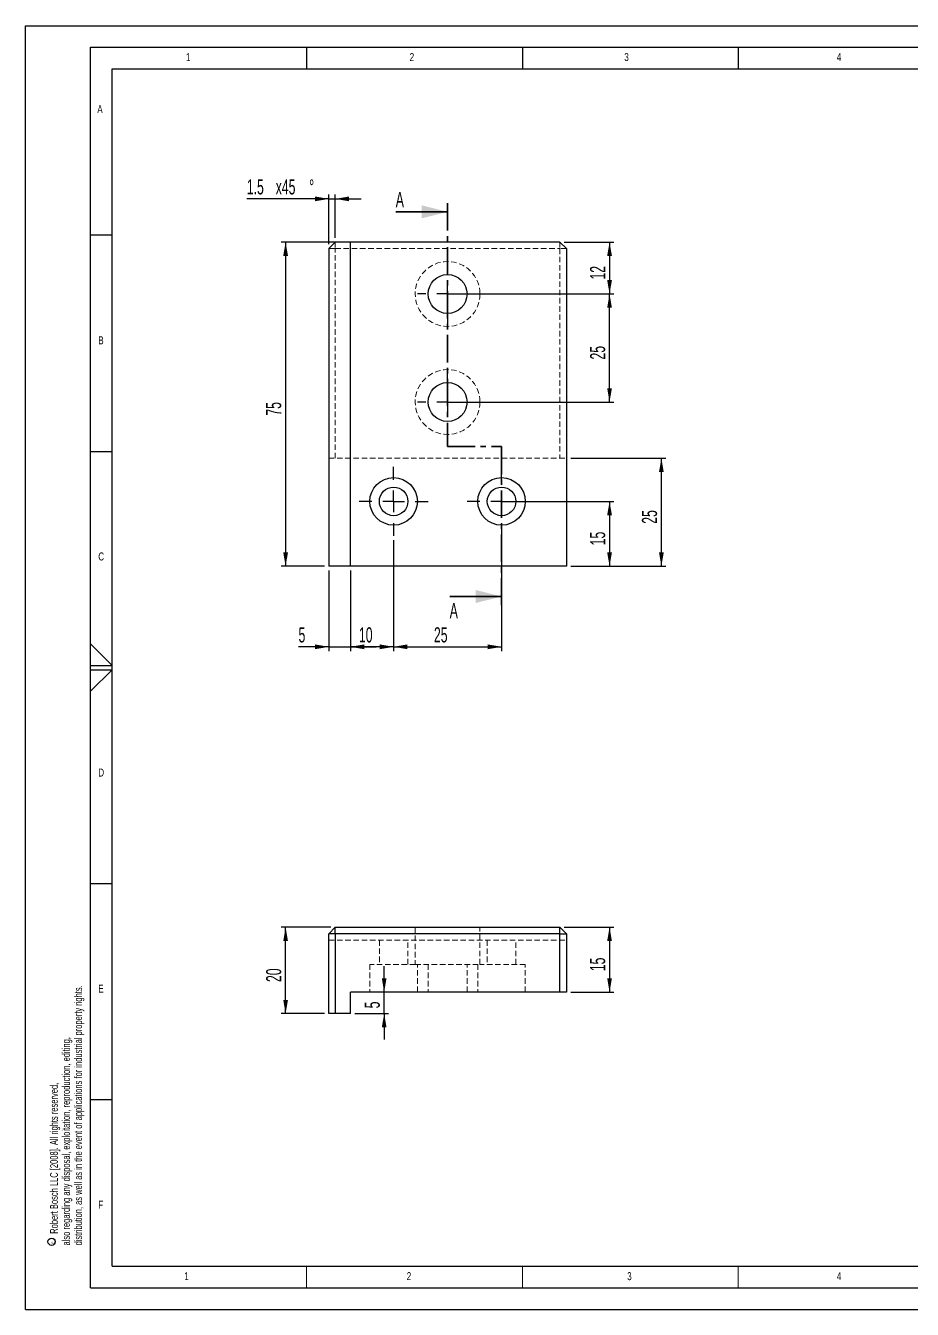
# Paper-space layout 'Sheet2' of a CAD drawing. Header units: millimetres. Extents: x 0 to 420, y 0 to 297.
# Drawn here: x 0 to 205.3, y 0 to 297 of the extents above; entities that cross this region are included whole.
import ezdxf

# ---------------------------------------------------------------- set-up
doc = ezdxf.new("R2010")
doc.units = ezdxf.units.MM
doc.linetypes.add('CENTER', pattern=[10.16, 6.35, -1.27, 1.27, -1.27])
doc.linetypes.add('HIDDEN', pattern=[1.905, 1.27, -0.635])
doc.layers.add('FORMAT', color=7, linetype='Continuous')
doc.layers.add('SLD-0', color=7, linetype='Continuous')
doc.styles.add('SLDTEXTSTYLE0', font='TXT', dxfattribs={"width": 0.75})
doc.styles.add('SLDTEXTSTYLE1', font='TXT', dxfattribs={"width": 0.605})
doc.dimstyles.new('SLDDIMSTYLE0', dxfattribs={"dimtxt": 3.5, "dimasz": 3.2, "dimexe": 0, "dimexo": 0.0625, "dimgap": 0.875, "dimtad": 1, "dimdec": 1, "dimrnd": 1e-09, "dimzin": 12, "dimdsep": 46, "dimtxsty": 'SLDTEXTSTYLE1', "dimsah": 1, "dimcen": 0.09, "dimadec": 0, "dimazin": 3, "dimtfac": 1, "dimtdec": 1, "dimtofl": 0, "dimtmove": 0, "dimatfit": 3, "dimfxl": 0, "dimfrac": 2, "dimtolj": 1, "dimtzin": 12, "dimarcsym": 0})
doc.dimstyles.new('SLDDIMSTYLE1', dxfattribs={"dimtxt": 3.5, "dimasz": 3.2, "dimexe": 0, "dimexo": 0.0625, "dimgap": 0.875, "dimtad": 1, "dimdec": 1, "dimrnd": 1e-09, "dimzin": 12, "dimdsep": 46, "dimtxsty": 'SLDTEXTSTYLE1', "dimsah": 1, "dimcen": 0.09, "dimadec": 0, "dimazin": 3, "dimtfac": 1, "dimtdec": 1, "dimtmove": 0, "dimatfit": 0, "dimfxl": 0, "dimfrac": 2, "dimtolj": 1, "dimtzin": 12, "dimarcsym": 0})

# ---------------------------------------------------------------- blocks, each defined once
blk = doc.blocks.new('SW_NOTE_0_1')
at = {"layer": 'SLD-0', "color": 0}
blk.add_circle((-1.07, 0.48), 0.846, dxfattribs=at)
at = {"layer": 'SLD-0', "color": 0, "insert": (-1.29, 0), "char_height": 1, "attachment_point": 1, "rotation": 90, "style": 'SLDTEXTSTYLE1'}
blk.add_mtext('c', dxfattribs=at)
blk = doc.blocks.new('_D')
at = {"layer": 'SLD-0'}
for p, q in [((74.19, 246.93), (59.19, 246.93)), ((60.19, 246.93), (60.19, 171.93)), ((69.19, 171.93), (59.19, 171.93))]:
    blk.add_line(p, q, dxfattribs=at)
for points in [[(60.19, 246.93), (59.64, 243.73), (60.74, 243.73)], [(60.19, 171.93), (60.74, 175.13), (59.64, 175.13)]]:
    blk.add_solid(points, dxfattribs=at)
at = {"layer": 'SLD-0', "insert": (55.68, 206.76), "char_height": 3.5, "attachment_point": 1, "rotation": 90, "style": 'SLDTEXTSTYLE1'}
blk.add_mtext('75', dxfattribs=at)
blk = doc.blocks.new('_D_1')
at = {"layer": 'SLD-0'}
for p, q in [((126.19, 196.93), (148.19, 196.93)), ((147.19, 171.93), (147.19, 196.93)), ((126.19, 171.93), (148.19, 171.93))]:
    blk.add_line(p, q, dxfattribs=at)
for points in [[(147.19, 196.93), (146.64, 193.73), (147.74, 193.73)], [(147.19, 171.93), (147.74, 175.13), (146.64, 175.13)]]:
    blk.add_solid(points, dxfattribs=at)
at = {"layer": 'SLD-0', "insert": (142.68, 181.76), "char_height": 3.5, "attachment_point": 1, "rotation": 90, "style": 'SLDTEXTSTYLE1'}
blk.add_mtext('25', dxfattribs=at)
blk = doc.blocks.new('_D_2')
at = {"layer": 'SLD-0'}
for p, q in [((124.69, 246.93), (136.19, 246.93)), ((135.19, 246.93), (135.19, 234.93)), ((98.69, 234.93), (136.19, 234.93))]:
    blk.add_line(p, q, dxfattribs=at)
for points in [[(135.19, 246.93), (134.64, 243.73), (135.74, 243.73)], [(135.19, 234.93), (135.74, 238.13), (134.64, 238.13)]]:
    blk.add_solid(points, dxfattribs=at)
at = {"layer": 'SLD-0', "insert": (130.68, 238.26), "char_height": 3.5, "attachment_point": 1, "rotation": 90, "style": 'SLDTEXTSTYLE1'}
blk.add_mtext('12', dxfattribs=at)
blk = doc.blocks.new('_D_3')
at = {"layer": 'SLD-0'}
for p, q in [((98.69, 234.93), (136.19, 234.93)), ((135.19, 209.93), (135.19, 234.93)), ((98.69, 209.93), (136.19, 209.93))]:
    blk.add_line(p, q, dxfattribs=at)
for points in [[(135.19, 234.93), (134.64, 231.73), (135.74, 231.73)], [(135.19, 209.93), (135.74, 213.13), (134.64, 213.13)]]:
    blk.add_solid(points, dxfattribs=at)
at = {"layer": 'SLD-0', "insert": (130.68, 219.76), "char_height": 3.5, "attachment_point": 1, "rotation": 90, "style": 'SLDTEXTSTYLE1'}
blk.add_mtext('25', dxfattribs=at)
blk = doc.blocks.new('_D_4')
at = {"layer": 'SLD-0'}
for p, q in [((70.19, 170.93), (70.19, 152.29)), ((75.19, 170.93), (75.19, 152.29)), ((70.19, 153.29), (63.18, 153.29)), ((70.19, 153.29), (75.19, 153.29)), ((75.19, 153.29), (81.19, 153.29))]:
    blk.add_line(p, q, dxfattribs=at)
for points in [[(70.19, 153.29), (66.99, 153.84), (66.99, 152.74)], [(75.19, 153.29), (78.39, 152.74), (78.39, 153.84)]]:
    blk.add_solid(points, dxfattribs=at)
at = {"layer": 'SLD-0', "insert": (63.18, 157.8), "char_height": 3.5, "attachment_point": 1, "style": 'SLDTEXTSTYLE1'}
blk.add_mtext('5', dxfattribs=at)
blk = doc.blocks.new('_D_5')
at = {"layer": 'SLD-0'}
for p, q in [((85.19, 177.93), (85.19, 152.29)), ((75.19, 170.93), (75.19, 152.29)), ((85.19, 153.29), (75.19, 153.29))]:
    blk.add_line(p, q, dxfattribs=at)
for points in [[(75.19, 153.29), (78.39, 152.74), (78.39, 153.84)], [(85.19, 153.29), (81.99, 153.84), (81.99, 152.74)]]:
    blk.add_solid(points, dxfattribs=at)
at = {"layer": 'SLD-0', "insert": (77.17, 157.8), "char_height": 3.5, "attachment_point": 1, "style": 'SLDTEXTSTYLE1'}
blk.add_mtext('10', dxfattribs=at)
blk = doc.blocks.new('_D_6')
at = {"layer": 'SLD-0'}
for p, q in [((85.19, 177.93), (85.19, 152.29)), ((110.19, 177.93), (110.19, 152.29)), ((85.19, 153.29), (110.19, 153.29))]:
    blk.add_line(p, q, dxfattribs=at)
for points in [[(85.19, 153.29), (88.39, 152.74), (88.39, 153.84)], [(110.19, 153.29), (106.99, 153.84), (106.99, 152.74)]]:
    blk.add_solid(points, dxfattribs=at)
at = {"layer": 'SLD-0', "insert": (94.53, 157.8), "char_height": 3.5, "attachment_point": 1, "style": 'SLDTEXTSTYLE1'}
blk.add_mtext('25', dxfattribs=at)
blk = doc.blocks.new('_D_7')
at = {"layer": 'SLD-0'}
for p, q in [((70.19, 256.93), (51.21, 256.93)), ((70.19, 246.43), (70.19, 257.93)), ((70.19, 256.93), (71.69, 256.93)), ((71.69, 247.93), (71.69, 257.93)), ((71.69, 256.93), (77.69, 256.93))]:
    blk.add_line(p, q, dxfattribs=at)
for points in [[(70.19, 256.93), (66.99, 257.48), (66.99, 256.38)], [(71.69, 256.93), (74.89, 256.38), (74.89, 257.48)]]:
    blk.add_solid(points, dxfattribs=at)
at = {"layer": 'SLD-0', "char_height": 3.5, "attachment_point": 1, "style": 'SLDTEXTSTYLE1'}
for s, insert in [('1.5', (51.21, 261.45)), ('x45', (57.9, 261.45)), ('%%d', (65.65, 261.44))]:
    blk.add_mtext(s, dxfattribs=dict(at, insert=insert))
blk = doc.blocks.new('_D_8')
at = {"layer": 'SLD-0'}
for p, q in [((111.19, 186.93), (136.19, 186.93)), ((135.19, 186.93), (135.19, 171.93)), ((126.19, 171.93), (136.19, 171.93))]:
    blk.add_line(p, q, dxfattribs=at)
for points in [[(135.19, 186.93), (134.64, 183.73), (135.74, 183.73)], [(135.19, 171.93), (135.74, 175.13), (134.64, 175.13)]]:
    blk.add_solid(points, dxfattribs=at)
at = {"layer": 'SLD-0', "insert": (130.68, 176.76), "char_height": 3.5, "attachment_point": 1, "rotation": 90, "style": 'SLDTEXTSTYLE1'}
blk.add_mtext('15', dxfattribs=at)
blk = doc.blocks.new('SW_CENTERMARKSYMBOL_0')
at = {"layer": 'SLD-0', "color": 0}
for p, q in [((0, 5), (0, 8)), ((-5, 0), (-8, 0)), ((0, 0), (-2.5, 0)), ((0, 0), (0, 2.5)), ((0, 0), (0, -2.5)), ((0, 0), (2.5, 0)), ((5, 0), (8, 0)), ((0, -5), (0, -8))]:
    blk.add_line(p, q, dxfattribs=at)
blk = doc.blocks.new('SW_CENTERMARKSYMBOL_1')
at = {"layer": 'SLD-0', "color": 0}
for p, q in [((0, 5), (0, 8)), ((-5, 0), (-8, 0)), ((0, 0), (-2.5, 0)), ((0, 0), (0, 2.5)), ((0, 0), (0, -2.5)), ((0, 0), (2.5, 0)), ((5, 0), (8, 0)), ((0, -5), (0, -8))]:
    blk.add_line(p, q, dxfattribs=at)
blk = doc.blocks.new('SW_CENTERMARKSYMBOL_2')
at = {"layer": 'SLD-0', "color": 0}
for p, q in [((0, 5), (0, 7)), ((-5, 0), (-7, 0)), ((0, 0), (-2.5, 0)), ((0, 0), (0, 2.5)), ((0, 0), (0, -2.5)), ((0, 0), (2.5, 0)), ((5, 0), (7, 0)), ((0, -5), (0, -7))]:
    blk.add_line(p, q, dxfattribs=at)
blk = doc.blocks.new('SW_CENTERMARKSYMBOL_3')
at = {"layer": 'SLD-0', "color": 0}
for p, q in [((0, 5), (0, 7)), ((-5, 0), (-7, 0)), ((0, 0), (-2.5, 0)), ((0, 0), (0, 2.5)), ((0, 0), (0, -2.5)), ((0, 0), (2.5, 0)), ((5, 0), (7, 0)), ((0, -5), (0, -7))]:
    blk.add_line(p, q, dxfattribs=at)
blk = doc.blocks.new('_D_9')
at = {"layer": 'SLD-0'}
for p, q in [((70.69, 88.41), (59.19, 88.41)), ((60.19, 68.41), (60.19, 88.41)), ((69.19, 68.41), (59.19, 68.41))]:
    blk.add_line(p, q, dxfattribs=at)
for points in [[(60.19, 88.41), (59.64, 85.21), (60.74, 85.21)], [(60.19, 68.41), (60.74, 71.61), (59.64, 71.61)]]:
    blk.add_solid(points, dxfattribs=at)
at = {"layer": 'SLD-0', "insert": (55.68, 75.73), "char_height": 3.5, "attachment_point": 1, "rotation": 90, "style": 'SLDTEXTSTYLE1'}
blk.add_mtext('20', dxfattribs=at)
blk = doc.blocks.new('_D_10')
at = {"layer": 'SLD-0'}
for p, q in [((83.01, 73.41), (83.01, 79.41)), ((83.01, 68.41), (83.01, 73.41)), ((76.19, 68.41), (84.01, 68.41)), ((83.01, 68.41), (83.01, 62.41))]:
    blk.add_line(p, q, dxfattribs=at)
for points in [[(83.01, 73.41), (83.56, 76.61), (82.46, 76.61)], [(83.01, 68.41), (82.46, 65.21), (83.56, 65.21)]]:
    blk.add_solid(points, dxfattribs=at)
at = {"layer": 'SLD-0', "insert": (78.5, 69.64), "char_height": 3.5, "attachment_point": 1, "rotation": 90, "style": 'SLDTEXTSTYLE1'}
blk.add_mtext('5', dxfattribs=at)
blk = doc.blocks.new('_D_11')
at = {"layer": 'SLD-0'}
for p, q in [((124.69, 88.41), (136.19, 88.41)), ((135.19, 88.41), (135.19, 73.41)), ((126.19, 73.41), (136.19, 73.41))]:
    blk.add_line(p, q, dxfattribs=at)
for points in [[(135.19, 88.41), (134.64, 85.21), (135.74, 85.21)], [(135.19, 73.41), (135.74, 76.61), (134.64, 76.61)]]:
    blk.add_solid(points, dxfattribs=at)
at = {"layer": 'SLD-0', "insert": (130.68, 78.23), "char_height": 3.5, "attachment_point": 1, "rotation": 90, "style": 'SLDTEXTSTYLE1'}
blk.add_mtext('15', dxfattribs=at)

psp = doc.layouts.new('Sheet2')

# ---------------------------------------------------------------- linework, layer by layer
at = {"color": 7, "linetype": 'CENTER', "lineweight": 35}
for p, q in [((97.69, 255.93), (97.69, 199.62)), ((97.69, 199.62), (110.19, 199.62)), ((110.19, 199.62), (110.19, 162.93))]:
    psp.add_line(p, q, dxfattribs=at)
at = {"color": 7, "linetype": 'Continuous', "lineweight": 35}
for p, q in [((85.69, 253.93), (97.69, 253.93)), ((98.19, 164.93), (110.19, 164.93))]:
    psp.add_line(p, q, dxfattribs=at)
at = {"color": 7, "linetype": 'Continuous', "lineweight": 25}
for p, q in [((71.69, 246.93), (70.19, 245.43)), ((75.19, 246.93), (71.69, 246.93)), ((75.19, 171.93), (75.19, 246.93)), ((123.69, 246.93), (75.19, 246.93)), ((125.19, 245.43), (123.69, 246.93)), ((70.19, 245.43), (70.19, 171.93)), ((125.19, 245.43), (125.19, 171.93)), ((75.19, 171.93), (70.19, 171.93)), ((125.19, 171.93), (75.19, 171.93)), ((71.69, 88.41), (70.19, 86.91)), ((71.69, 86.91), (70.19, 86.91)), ((70.19, 68.41), (70.19, 86.91)), ((71.69, 86.91), (71.69, 88.41)), ((71.69, 88.41), (123.69, 88.41)), ((123.69, 86.91), (71.69, 86.91)), ((71.69, 86.91), (71.69, 68.41)), ((123.69, 86.91), (123.69, 88.41)), ((125.19, 86.91), (123.69, 88.41)), ((123.69, 86.91), (125.19, 86.91)), ((123.69, 73.41), (123.69, 86.91)), ((125.19, 86.91), (125.19, 73.41)), ((123.69, 73.41), (75.19, 73.41)), ((75.19, 68.41), (75.19, 73.41)), ((125.19, 73.41), (123.69, 73.41)), ((71.69, 68.41), (70.19, 68.41)), ((75.19, 68.41), (71.69, 68.41))]:
    psp.add_line(p, q, dxfattribs=at)
at = {"color": 7, "linetype": 'HIDDEN', "lineweight": 18}
for p, q in [((71.69, 246.93), (71.69, 245.43)), ((123.69, 246.93), (123.69, 245.43)), ((71.69, 245.43), (70.19, 245.43)), ((71.69, 245.43), (123.69, 245.43)), ((71.69, 196.93), (71.69, 245.43)), ((125.19, 245.43), (123.69, 245.43)), ((123.69, 245.43), (123.69, 196.93)), ((70.19, 196.93), (125.19, 196.93)), ((90.19, 88.41), (90.19, 79.81)), ((105.19, 79.81), (105.19, 88.41)), ((70.19, 85.41), (125.19, 85.41)), ((81.89, 85.41), (81.89, 79.81)), ((88.49, 79.81), (88.49, 85.41)), ((106.89, 85.41), (106.89, 79.81)), ((113.49, 79.81), (113.49, 85.41)), ((90.19, 79.81), (79.69, 79.81)), ((79.69, 79.81), (79.69, 73.41)), ((90.19, 79.81), (105.19, 79.81)), ((90.69, 73.41), (90.69, 79.81)), ((93.19, 79.81), (93.19, 73.41)), ((102.19, 73.41), (102.19, 79.81)), ((104.69, 79.81), (104.69, 73.41)), ((115.69, 79.81), (105.19, 79.81)), ((115.69, 73.41), (115.69, 79.81))]:
    psp.add_line(p, q, dxfattribs=at)
for centre in [(97.69, 234.93), (97.69, 209.93)]:
    psp.add_circle(centre, 7.5, dxfattribs=at)
at = {"color": 7, "linetype": 'Continuous', "lineweight": 25}
for centre, radius in [((97.69, 234.93), 4.5), ((97.69, 209.93), 4.5), ((85.19, 186.93), 5.5), ((85.19, 186.93), 3.3), ((110.19, 186.93), 5.5), ((110.19, 186.93), 3.3)]:
    psp.add_circle(centre, radius, dxfattribs=at)
at = {"color": 7, "linetype": 'Continuous', "lineweight": 35}
for points in [[(97.69, 253.93), (91.69, 255.43), (91.69, 252.43)], [(110.19, 164.93), (104.19, 166.43), (104.19, 163.43)]]:
    psp.add_solid(points, dxfattribs=at)
at = {"layer": 'FORMAT'}
for p, q in [((20, 248.5), (15, 248.5)), ((15, 198.5), (20, 198.5)), ((15, 98.5), (20, 98.5)), ((20, 48.5), (15, 48.5))]:
    psp.add_line(p, q, dxfattribs=at)
at = {"layer": 'SLD-0'}
for p, q in [((0, 0), (0, 297)), ((0, 297), (420, 297)), ((15, 292), (415, 292)), ((15, 5), (15, 292)), ((65, 292), (65, 287)), ((115, 292), (115, 287)), ((165, 292), (165, 287)), ((20, 10), (20, 287)), ((20, 287), (410, 287)), ((20, 149), (15, 153.98)), ((15, 149), (20, 149)), ((15, 148), (20, 148)), ((20, 10), (410, 10)), ((15, 5), (415, 5)), ((0, 0), (420, 0))]:
    psp.add_line(p, q, dxfattribs=at)
at = {"layer": 'SLD-0', "color": 7, "linetype": 'Continuous', "lineweight": 18}
for p, q in [((20, 148), (15, 143.02)), ((65, 5), (65, 10)), ((115, 5), (115, 10)), ((165, 5), (165, 10))]:
    psp.add_line(p, q, dxfattribs=at)

# ---------------------------------------------------------------- block references
at = {"layer": 'SLD-0'}
for name, p in [('SW_CENTERMARKSYMBOL_3', (97.69, 234.93)), ('SW_CENTERMARKSYMBOL_2', (97.69, 209.93)), ('SW_CENTERMARKSYMBOL_1', (85.19, 186.93)), ('SW_CENTERMARKSYMBOL_0', (110.19, 186.93)), ('SW_NOTE_0_1', (7.08, 15.16))]:
    psp.add_blockref(name, p, dxfattribs=at)

# ---------------------------------------------------------------- texts
at = {"color": 7, "linetype": 'Continuous', "char_height": 3.5, "attachment_point": 1, "style": 'SLDTEXTSTYLE1'}
for insert in [(85.69, 258.51), (98.19, 163.41)]:
    psp.add_mtext('A', dxfattribs=dict(at, insert=insert))
at = {"layer": 'FORMAT', "char_height": 1.85, "attachment_point": 1, "style": 'SLDTEXTSTYLE0'}
for s, insert in [('1', (37.12, 290.67)), ('2', (88.91, 290.67)), ('3', (138.61, 290.67)), ('4', (187.82, 290.67)), ('A', (16.6, 278.62)), ('B', (16.82, 225.12)), ('C', (16.82, 175.12)), ('D', (16.82, 125.12)), ('E', (16.82, 75.12)), ('F', (16.82, 25.12)), ('1', (36.73, 8.6)), ('2', (88.23, 8.6)), ('3', (139.28, 8.6)), ('4', (187.82, 8.6))]:
    psp.add_mtext(s, dxfattribs=dict(at, insert=insert))
at = {"layer": 'SLD-0', "char_height": 1.8, "attachment_point": 1, "rotation": 90, "style": 'SLDTEXTSTYLE1'}
for s, insert in [('distribution, as well as in the event of applications for industrial property rights.', (11.26, 14.78)), ('also regarding any disposal, exploitation, reproduction, editing,', (8.46, 14.78)), ('Robert Bosch LLC [2008]. All rights reserved,', (5.66, 17.48))]:
    psp.add_mtext(s, dxfattribs=dict(at, insert=insert))

# ---------------------------------------------------------------- dimensions: what is measured, and where the dimension line sits
at = {"layer": 'SLD-0'}
dim = psp.add_linear_dim(base=(71.69, 256.93), p1=(70.19, 245.43), p2=(71.69, 246.93), text='<>x45%%d', dimstyle='SLDDIMSTYLE1', dxfattribs=at)
dim.commit()
dim.dimension.update_dxf_attribs({"geometry": '_D_7', "text_midpoint": (59.51, 256.93), "dimtype": 160})
for base, p1, p2, dimstyle, picture, middle in [((60.19, 171.93), (75.19, 246.93), (70.19, 171.93), 'SLDDIMSTYLE0', '_D', (60.19, 209.43)), ((135.19, 234.93), (123.69, 246.93), (97.69, 234.93), 'SLDDIMSTYLE0', '_D_2', (135.19, 240.93)), ((135.19, 234.93), (97.69, 209.93), (97.69, 234.93), 'SLDDIMSTYLE0', '_D_3', (135.19, 222.43)), ((147.19, 196.93), (125.19, 171.93), (125.19, 196.93), 'SLDDIMSTYLE0', '_D_1', (147.19, 184.43)), ((135.19, 171.93), (110.19, 186.93), (125.19, 171.93), 'SLDDIMSTYLE0', '_D_8', (135.19, 179.43)), ((60.19, 88.41), (70.19, 68.41), (71.69, 88.41), 'SLDDIMSTYLE0', '_D_9', (60.19, 78.41)), ((135.19, 73.41), (123.69, 88.41), (125.19, 73.41), 'SLDDIMSTYLE0', '_D_11', (135.19, 80.91)), ((83.01, 73.41), (75.19, 68.41), (75.19, 73.41), 'SLDDIMSTYLE1', '_D_10', (83.01, 70.98))]:
    dim = psp.add_linear_dim(base=base, p1=p1, p2=p2, angle=90, dimstyle=dimstyle, dxfattribs=at)
    dim.commit()
    dim.dimension.update_dxf_attribs({"geometry": picture, "text_midpoint": middle, "dimtype": 160})
for base, p1, p2, dimstyle, picture, middle in [((75.19, 153.29), (85.19, 178.93), (75.19, 171.93), 'SLDDIMSTYLE0', '_D_5', (79.84, 153.29)), ((110.19, 153.29), (85.19, 178.93), (110.19, 178.93), 'SLDDIMSTYLE0', '_D_6', (97.21, 153.29)), ((75.19, 153.29), (70.19, 171.93), (75.19, 171.93), 'SLDDIMSTYLE1', '_D_4', (64.51, 153.29))]:
    dim = psp.add_linear_dim(base=base, p1=p1, p2=p2, dimstyle=dimstyle, dxfattribs=at)
    dim.commit()
    dim.dimension.update_dxf_attribs({"geometry": picture, "text_midpoint": middle, "dimtype": 160})

doc.saveas('drawing.dxf')
